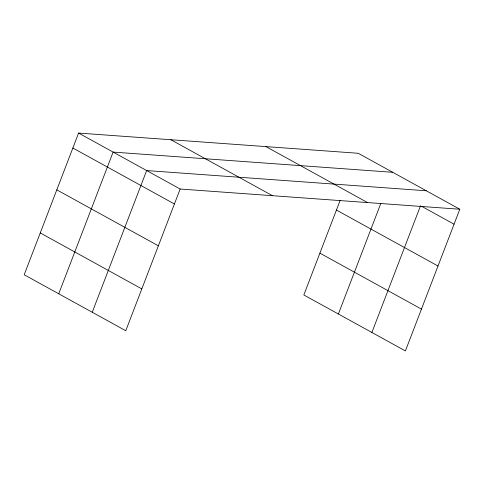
<?xml version="1.0" encoding="UTF-8"?>
<svg xmlns="http://www.w3.org/2000/svg" width="484" height="484" viewBox="0 0 484 484"><rect width="100%" height="100%" fill="white"/><g stroke="black" fill="none" stroke-linecap="round" stroke-linejoin="round"><path stroke-width="0.73" d="M459.8 209.239L358.233 153.277L78.596 133.064L24.2 274.761L125.767 330.723L180.163 189.026L459.8 209.239L405.404 350.936L303.837 294.974L340.185 200.291M58.733 293.788L113.123 152.091L392.766 172.304M92.25 312.259L146.646 170.562L426.283 190.769M338.37 314.001L380.872 203.286M371.887 332.466L420.542 205.718M421.86 206.444L454.059 224.189M265.952 146.604L367.519 202.566M336.44 210.056L438.008 266.012M170.876 139.737L272.444 195.693M319.894 253.15L421.461 309.107M78.596 133.064L180.163 189.026M72.854 148.013L174.422 203.976M56.797 189.843L158.365 245.805M40.257 232.937L141.824 288.9"/></g></svg>
